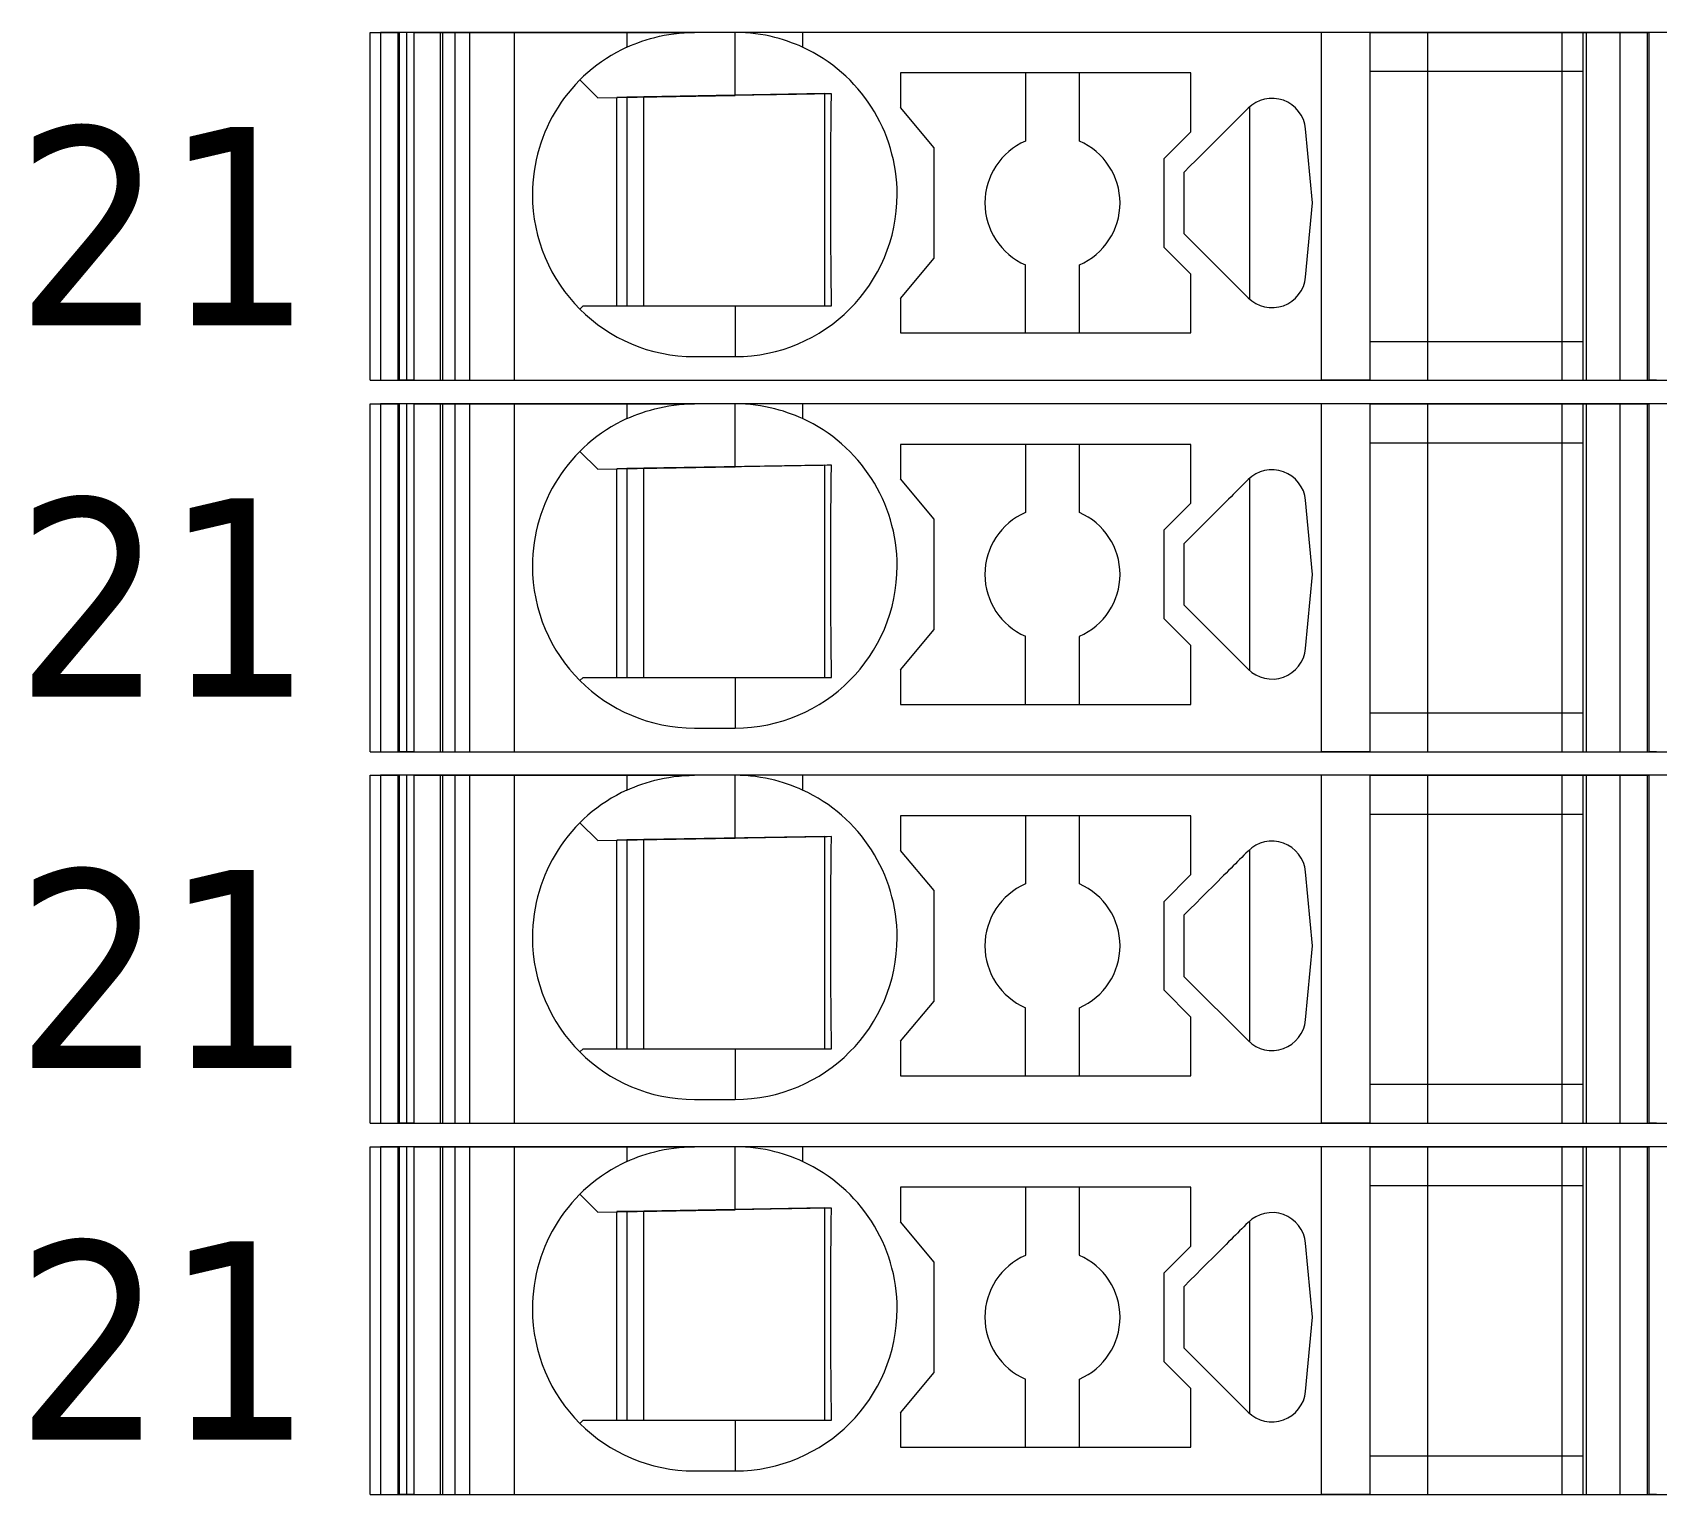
# Model space of a CAD drawing. Header units: millimetres. Extents: x 0 to 2100, y 0 to 1485.
# Drawn here: x 1216.85 to 1240.89, y 425.85 to 447.5 of the extents above; entities that cross this region are included whole.
import ezdxf
from ezdxf.enums import TextEntityAlignment as Align

# ---------------------------------------------------------------- set-up
doc = ezdxf.new("R2010")
doc.units = ezdxf.units.MM
for name, color, linetype, lineweight in [('EPLAN309', 5, 'Continuous', 5), ('EPLAN493', 5, 'Continuous', 5), ('MAIN-1', 7, 'Continuous', 5), ('MAIN-2', 7, 'Continuous', 5)]:
    doc.layers.add(name, color=color, linetype=linetype, lineweight=lineweight)
doc.styles.add('Tahoma', font='')
doc.styles.get('Tahoma').set_extended_font_data('Tahoma')

# ---------------------------------------------------------------- blocks, each defined once
blk = doc.blocks.new('EPLSYM_LibrarySPECIAL_Symbol12_Variant0_Placement8_64')
at = {"layer": 'EPLAN309', "lineweight": 13, "ltscale": 20}
blk.add_lwpolyline([(0, -5.15), (68.15, -5.15), (68.15, 0), (0, 0)], close=True, dxfattribs=at)
at = {"layer": 'EPLAN493', "color": 5, "style": 'Tahoma'}
blk.add_attdef('17_20450', text='', height=2.93475, dxfattribs=at).set_placement((0, -27.293475), align=Align.MIDDLE_RIGHT)
blk = doc.blocks.new('EPLSYM_LibrarySPECIAL_Symbol12_Variant0_Placement8_65')
at = {"layer": 'EPLAN309', "lineweight": 13, "ltscale": 20}
blk.add_lwpolyline([(0, -5.15), (68.15, -5.15), (68.15, 0), (0, 0)], close=True, dxfattribs=at)
at = {"layer": 'EPLAN493', "color": 5, "style": 'Tahoma'}
blk.add_attdef('17_20450', text='', height=2.93475, dxfattribs=at).set_placement((0, -27.293475), align=Align.MIDDLE_RIGHT)
blk = doc.blocks.new('EPLSYM_LibrarySPECIAL_Symbol12_Variant0_Placement8_66')
at = {"layer": 'EPLAN309', "lineweight": 13, "ltscale": 20}
blk.add_lwpolyline([(0, -5.15), (68.15, -5.15), (68.15, 0), (0, 0)], close=True, dxfattribs=at)
at = {"layer": 'EPLAN493', "color": 5, "style": 'Tahoma'}
blk.add_attdef('17_20450', text='', height=2.93475, dxfattribs=at).set_placement((0, -27.293475), align=Align.MIDDLE_RIGHT)
blk = doc.blocks.new('EPLSYM_LibrarySPECIAL_Symbol12_Variant0_Placement8_67')
at = {"layer": 'EPLAN309', "lineweight": 13, "ltscale": 20}
blk.add_lwpolyline([(0, -5.15), (68.15, -5.15), (68.15, 0), (0, 0)], close=True, dxfattribs=at)
at = {"layer": 'EPLAN493', "color": 5, "style": 'Tahoma'}
blk.add_attdef('17_20450', text='', height=2.93475, dxfattribs=at).set_placement((0, -27.293475), align=Align.MIDDLE_RIGHT)

msp = doc.modelspace()

# ---------------------------------------------------------------- linework, layer by layer
at = {"layer": 'MAIN-1'}
for p, q in [((1221.85, 447.5), (1222.284, 447.5)), ((1221.85, 442.35), (1221.85, 447.5)), ((1222.393, 447.5), (1222.284, 447.5)), ((1222.284, 442.35), (1222.284, 447.5)), ((1222.501, 447.5), (1222.393, 447.5)), ((1222.393, 442.35), (1222.393, 447.5)), ((1222.501, 447.5), (1225.65, 447.5)), ((1222.501, 442.35), (1222.501, 447.5)), ((1225.65, 447.5), (1226.65, 447.5)), ((1225.65, 447.5), (1225.65, 447.282)), ((1226.346, 447.481), (1226.421, 447.489)), ((1226.421, 447.489), (1226.497, 447.495)), ((1226.497, 447.495), (1226.573, 447.499)), ((1226.573, 447.499), (1226.65, 447.5)), ((1227.25, 447.5), (1226.65, 447.5)), ((1227.327, 447.499), (1227.25, 447.5)), ((1228.25, 447.5), (1227.25, 447.5)), ((1227.25, 446.568), (1227.25, 447.5)), ((1227.403, 447.495), (1227.327, 447.499)), ((1227.479, 447.489), (1227.403, 447.495)), ((1227.554, 447.481), (1227.479, 447.489)), ((1235.932, 447.5), (1228.25, 447.5)), ((1228.25, 447.5), (1228.25, 447.282)), ((1236.65, 447.5), (1235.932, 447.5)), ((1235.932, 442.35), (1235.932, 447.5)), ((1236.65, 447.5), (1239.8, 447.5)), ((1236.65, 447.5), (1236.65, 442.35)), ((1239.8, 447.5), (1240.35, 447.5)), ((1239.8, 447.5), (1239.8, 442.35)), ((1240.35, 447.5), (1240.784, 447.5)), ((1240.35, 447.5), (1240.35, 442.35)), ((1240.893, 447.5), (1240.784, 447.5)), ((1240.784, 442.35), (1240.784, 447.5)), ((1225.65, 447.282), (1225.702, 447.305)), ((1225.702, 447.305), (1225.756, 447.327)), ((1225.756, 447.327), (1225.813, 447.349)), ((1225.813, 447.349), (1225.872, 447.37)), ((1225.872, 447.37), (1225.933, 447.39)), ((1225.933, 447.39), (1225.997, 447.409)), ((1225.997, 447.409), (1226.063, 447.427)), ((1226.063, 447.427), (1226.131, 447.443)), ((1226.131, 447.443), (1226.201, 447.458)), ((1226.201, 447.458), (1226.272, 447.47)), ((1226.272, 447.47), (1226.346, 447.481)), ((1227.628, 447.47), (1227.554, 447.481)), ((1227.699, 447.458), (1227.628, 447.47)), ((1227.769, 447.443), (1227.699, 447.458)), ((1227.837, 447.427), (1227.769, 447.443)), ((1227.903, 447.409), (1227.837, 447.427)), ((1227.967, 447.39), (1227.903, 447.409)), ((1228.028, 447.37), (1227.967, 447.39)), ((1228.087, 447.349), (1228.028, 447.37)), ((1228.144, 447.327), (1228.087, 447.349)), ((1228.198, 447.305), (1228.144, 447.327)), ((1228.25, 447.282), (1228.198, 447.305)), ((1224.953, 446.797), (1225.217, 446.533)), ((1229.7, 446.9), (1229.7, 446.389)), ((1234, 446.9), (1229.7, 446.9)), ((1231.55, 446.9), (1231.55, 445.892)), ((1232.35, 445.892), (1232.35, 446.9)), ((1234, 446.029), (1234, 446.9)), ((1236.65, 446.925), (1239.8, 446.925)), ((1225.217, 446.533), (1227.25, 446.568)), ((1225.5, 443.45), (1225.5, 446.538)), ((1225.65, 446.54), (1225.65, 443.45)), ((1225.9, 443.45), (1225.9, 446.545)), ((1227.345, 446.57), (1227.25, 446.568)), ((1227.438, 446.571), (1227.345, 446.57)), ((1227.53, 446.573), (1227.438, 446.571)), ((1227.618, 446.575), (1227.53, 446.573)), ((1227.703, 446.576), (1227.618, 446.575)), ((1227.786, 446.577), (1227.703, 446.576)), ((1227.865, 446.579), (1227.786, 446.577)), ((1227.943, 446.58), (1227.865, 446.579)), ((1228.017, 446.581), (1227.943, 446.58)), ((1228.09, 446.582), (1228.017, 446.581)), ((1228.16, 446.584), (1228.09, 446.582)), ((1228.229, 446.585), (1228.16, 446.584)), ((1228.297, 446.586), (1228.229, 446.585)), ((1228.363, 446.587), (1228.297, 446.586)), ((1228.428, 446.588), (1228.363, 446.587)), ((1228.491, 446.589), (1228.428, 446.588)), ((1228.554, 446.59), (1228.491, 446.589)), ((1228.615, 446.591), (1228.554, 446.59)), ((1228.579, 443.45), (1228.579, 446.591)), ((1228.676, 446.592), (1228.615, 446.591)), ((1228.675, 446.45), (1228.676, 446.522)), ((1228.676, 446.522), (1228.676, 446.592)), ((1228.673, 446.303), (1228.674, 446.377)), ((1228.673, 446.227), (1228.673, 446.303)), ((1228.674, 446.377), (1228.675, 446.45)), ((1230.2, 445.793), (1229.7, 446.389)), ((1234.752, 446.285), (1234.721, 446.253)), ((1234.784, 446.316), (1234.752, 446.285)), ((1234.815, 446.347), (1234.784, 446.316)), ((1234.846, 446.379), (1234.815, 446.347)), ((1234.867, 446.398), (1234.867, 443.552)), ((1228.67, 445.988), (1228.671, 446.07)), ((1228.671, 446.07), (1228.672, 446.149)), ((1228.672, 446.149), (1228.673, 446.227)), ((1234.521, 446.053), (1234.483, 446.015)), ((1234.558, 446.09), (1234.521, 446.053)), ((1234.594, 446.126), (1234.558, 446.09)), ((1234.627, 446.159), (1234.594, 446.126)), ((1234.658, 446.191), (1234.627, 446.159)), ((1234.69, 446.222), (1234.658, 446.191)), ((1234.721, 446.253), (1234.69, 446.222)), ((1235.802, 444.975), (1235.698, 446.072)), ((1228.669, 445.817), (1228.67, 445.904)), ((1228.669, 445.726), (1228.669, 445.817)), ((1228.67, 445.904), (1228.67, 445.988)), ((1233.6, 445.629), (1234, 446.029)), ((1234.323, 445.856), (1234.242, 445.774)), ((1234.402, 445.934), (1234.323, 445.856)), ((1234.443, 445.975), (1234.402, 445.934)), ((1234.483, 446.015), (1234.443, 445.975)), ((1228.668, 445.632), (1228.669, 445.726)), ((1228.668, 445.534), (1228.668, 445.632)), ((1230.2, 444.157), (1230.2, 445.793)), ((1233.6, 445.629), (1233.6, 444.321)), ((1234.072, 445.604), (1233.986, 445.518)), ((1234.158, 445.69), (1234.072, 445.604)), ((1234.242, 445.774), (1234.158, 445.69)), ((1228.667, 445.431), (1228.668, 445.534)), ((1228.667, 445.324), (1228.667, 445.431)), ((1228.667, 445.213), (1228.667, 445.324)), ((1233.986, 445.518), (1233.9, 445.432)), ((1233.9, 445.302), (1233.9, 445.432)), ((1228.667, 445.1), (1228.667, 445.213)), ((1228.667, 444.979), (1228.667, 445.1)), ((1233.9, 445.171), (1233.9, 445.302)), ((1233.9, 445.04), (1233.9, 445.171)), ((1228.667, 444.861), (1228.667, 444.979)), ((1228.667, 444.747), (1228.667, 444.861)), ((1233.9, 444.91), (1233.9, 445.04)), ((1233.9, 444.779), (1233.9, 444.91)), ((1235.698, 443.878), (1235.802, 444.975)), ((1228.668, 444.638), (1228.667, 444.747)), ((1228.668, 444.534), (1228.668, 444.638)), ((1233.9, 444.648), (1233.9, 444.779)), ((1233.9, 444.518), (1233.9, 444.648)), ((1228.669, 444.434), (1228.668, 444.534)), ((1228.669, 444.339), (1228.669, 444.434)), ((1233.9, 444.518), (1234.846, 443.571)), ((1228.67, 444.248), (1228.669, 444.339)), ((1228.671, 444.159), (1228.67, 444.248)), ((1228.672, 444.073), (1228.671, 444.159)), ((1229.7, 443.561), (1230.2, 444.157)), ((1234, 443.921), (1233.6, 444.321)), ((1228.672, 443.99), (1228.672, 444.073)), ((1228.673, 443.908), (1228.672, 443.99)), ((1228.674, 443.829), (1228.673, 443.908)), ((1231.55, 443.05), (1231.55, 444.058)), ((1232.35, 443.05), (1232.35, 444.058)), ((1234, 443.05), (1234, 443.921)), ((1228.675, 443.75), (1228.674, 443.829)), ((1228.676, 443.674), (1228.675, 443.75)), ((1228.676, 443.598), (1228.676, 443.674)), ((1225, 443.45), (1224.953, 443.403)), ((1225, 443.45), (1227.25, 443.45)), ((1227.25, 443.45), (1227.342, 443.45)), ((1227.25, 443.45), (1227.25, 442.7)), ((1227.342, 443.45), (1227.433, 443.45)), ((1227.433, 443.45), (1227.523, 443.45)), ((1227.523, 443.45), (1227.61, 443.45)), ((1227.61, 443.45), (1227.695, 443.45)), ((1227.695, 443.45), (1227.778, 443.45)), ((1227.778, 443.45), (1227.858, 443.45)), ((1227.858, 443.45), (1227.936, 443.45)), ((1227.936, 443.45), (1228.011, 443.45)), ((1228.011, 443.45), (1228.085, 443.45)), ((1228.085, 443.45), (1228.157, 443.45)), ((1228.157, 443.45), (1228.226, 443.45)), ((1228.226, 443.45), (1228.295, 443.45)), ((1228.295, 443.45), (1228.361, 443.45)), ((1228.361, 443.45), (1228.427, 443.45)), ((1228.427, 443.45), (1228.491, 443.45)), ((1228.491, 443.45), (1228.555, 443.45)), ((1228.555, 443.45), (1228.617, 443.45)), ((1228.617, 443.45), (1228.678, 443.45)), ((1228.677, 443.524), (1228.676, 443.598)), ((1228.678, 443.45), (1228.677, 443.524)), ((1229.7, 443.561), (1229.7, 443.05)), ((1229.7, 443.05), (1234, 443.05)), ((1236.65, 442.925), (1239.8, 442.925)), ((1226.65, 442.7), (1227.25, 442.7)), ((1221.85, 442.35), (1222.284, 442.35)), ((1222.393, 442.35), (1222.284, 442.35)), ((1222.501, 442.35), (1222.393, 442.35)), ((1222.501, 442.35), (1235.932, 442.35)), ((1236.65, 442.35), (1235.932, 442.35)), ((1236.65, 442.35), (1239.8, 442.35)), ((1239.8, 442.35), (1240.35, 442.35)), ((1240.35, 442.35), (1240.784, 442.35)), ((1240.893, 442.35), (1240.784, 442.35)), ((1221.85, 442), (1222.284, 442)), ((1221.85, 436.85), (1221.85, 442)), ((1222.393, 442), (1222.284, 442)), ((1222.284, 436.85), (1222.284, 442)), ((1222.501, 442), (1222.393, 442)), ((1222.393, 436.85), (1222.393, 442)), ((1222.501, 442), (1225.65, 442)), ((1222.501, 436.85), (1222.501, 442)), ((1225.65, 442), (1226.65, 442)), ((1225.65, 442), (1225.65, 441.782)), ((1226.131, 441.943), (1226.201, 441.958)), ((1226.201, 441.958), (1226.272, 441.97)), ((1226.272, 441.97), (1226.346, 441.981)), ((1226.346, 441.981), (1226.421, 441.989)), ((1226.421, 441.989), (1226.497, 441.995)), ((1226.497, 441.995), (1226.573, 441.999)), ((1226.573, 441.999), (1226.65, 442)), ((1227.25, 442), (1226.65, 442)), ((1227.327, 441.999), (1227.25, 442)), ((1228.25, 442), (1227.25, 442)), ((1227.25, 441.068), (1227.25, 442)), ((1227.403, 441.995), (1227.327, 441.999)), ((1227.479, 441.989), (1227.403, 441.995)), ((1227.554, 441.981), (1227.479, 441.989)), ((1227.628, 441.97), (1227.554, 441.981)), ((1227.699, 441.958), (1227.628, 441.97)), ((1227.769, 441.943), (1227.699, 441.958)), ((1235.932, 442), (1228.25, 442)), ((1228.25, 442), (1228.25, 441.782)), ((1236.65, 442), (1235.932, 442)), ((1235.932, 436.85), (1235.932, 442)), ((1236.65, 442), (1239.8, 442)), ((1236.65, 442), (1236.65, 436.85)), ((1239.8, 442), (1240.35, 442)), ((1239.8, 442), (1239.8, 436.85)), ((1240.35, 442), (1240.784, 442)), ((1240.35, 442), (1240.35, 436.85)), ((1240.893, 442), (1240.784, 442)), ((1240.784, 436.85), (1240.784, 442)), ((1225.65, 441.782), (1225.702, 441.805)), ((1225.702, 441.805), (1225.756, 441.827)), ((1225.756, 441.827), (1225.813, 441.849)), ((1225.813, 441.849), (1225.872, 441.87)), ((1225.872, 441.87), (1225.933, 441.89)), ((1225.933, 441.89), (1225.997, 441.909)), ((1225.997, 441.909), (1226.063, 441.927)), ((1226.063, 441.927), (1226.131, 441.943)), ((1227.837, 441.927), (1227.769, 441.943)), ((1227.903, 441.909), (1227.837, 441.927)), ((1227.967, 441.89), (1227.903, 441.909)), ((1228.028, 441.87), (1227.967, 441.89)), ((1228.087, 441.849), (1228.028, 441.87)), ((1228.144, 441.827), (1228.087, 441.849)), ((1228.198, 441.805), (1228.144, 441.827)), ((1228.25, 441.782), (1228.198, 441.805)), ((1224.953, 441.297), (1225.217, 441.033)), ((1229.7, 441.4), (1229.7, 440.889)), ((1234, 441.4), (1229.7, 441.4)), ((1231.55, 441.4), (1231.55, 440.392)), ((1232.35, 440.392), (1232.35, 441.4)), ((1234, 440.529), (1234, 441.4)), ((1236.65, 441.425), (1239.8, 441.425)), ((1225.217, 441.033), (1227.25, 441.068)), ((1225.5, 437.95), (1225.5, 441.038)), ((1225.65, 441.04), (1225.65, 437.95)), ((1225.9, 437.95), (1225.9, 441.045)), ((1227.345, 441.07), (1227.25, 441.068)), ((1227.438, 441.071), (1227.345, 441.07)), ((1227.53, 441.073), (1227.438, 441.071)), ((1227.618, 441.075), (1227.53, 441.073)), ((1227.703, 441.076), (1227.618, 441.075)), ((1227.786, 441.077), (1227.703, 441.076)), ((1227.865, 441.079), (1227.786, 441.077)), ((1227.943, 441.08), (1227.865, 441.079)), ((1228.017, 441.081), (1227.943, 441.08)), ((1228.09, 441.082), (1228.017, 441.081)), ((1228.16, 441.084), (1228.09, 441.082)), ((1228.229, 441.085), (1228.16, 441.084)), ((1228.297, 441.086), (1228.229, 441.085)), ((1228.363, 441.087), (1228.297, 441.086)), ((1228.428, 441.088), (1228.363, 441.087)), ((1228.491, 441.089), (1228.428, 441.088)), ((1228.554, 441.09), (1228.491, 441.089)), ((1228.615, 441.091), (1228.554, 441.09)), ((1228.579, 437.95), (1228.579, 441.091)), ((1228.676, 441.092), (1228.615, 441.091)), ((1228.675, 440.95), (1228.676, 441.022)), ((1228.676, 441.022), (1228.676, 441.092)), ((1228.673, 440.803), (1228.674, 440.877)), ((1228.673, 440.727), (1228.673, 440.803)), ((1228.674, 440.877), (1228.675, 440.95)), ((1230.2, 440.293), (1229.7, 440.889)), ((1234.721, 440.753), (1234.69, 440.722)), ((1234.752, 440.785), (1234.721, 440.753)), ((1234.784, 440.816), (1234.752, 440.785)), ((1234.815, 440.847), (1234.784, 440.816)), ((1234.846, 440.879), (1234.815, 440.847)), ((1234.867, 440.898), (1234.867, 438.052)), ((1228.67, 440.488), (1228.671, 440.57)), ((1228.671, 440.57), (1228.672, 440.649)), ((1228.672, 440.649), (1228.673, 440.727)), ((1233.6, 440.129), (1234, 440.529)), ((1234.483, 440.515), (1234.443, 440.475)), ((1234.521, 440.553), (1234.483, 440.515)), ((1234.558, 440.59), (1234.521, 440.553)), ((1234.594, 440.626), (1234.558, 440.59)), ((1234.627, 440.659), (1234.594, 440.626)), ((1234.658, 440.691), (1234.627, 440.659)), ((1234.69, 440.722), (1234.658, 440.691)), ((1235.802, 439.475), (1235.698, 440.572)), ((1228.669, 440.317), (1228.67, 440.404)), ((1228.669, 440.226), (1228.669, 440.317)), ((1228.67, 440.404), (1228.67, 440.488)), ((1230.2, 438.657), (1230.2, 440.293)), ((1234.242, 440.274), (1234.158, 440.19)), ((1234.323, 440.356), (1234.242, 440.274)), ((1234.402, 440.434), (1234.323, 440.356)), ((1234.443, 440.475), (1234.402, 440.434)), ((1228.667, 439.931), (1228.668, 440.034)), ((1228.668, 440.132), (1228.669, 440.226)), ((1228.668, 440.034), (1228.668, 440.132)), ((1233.6, 440.129), (1233.6, 438.821)), ((1234.072, 440.104), (1233.986, 440.018)), ((1234.158, 440.19), (1234.072, 440.104)), ((1228.667, 439.824), (1228.667, 439.931)), ((1228.667, 439.713), (1228.667, 439.824)), ((1233.986, 440.018), (1233.9, 439.932)), ((1233.9, 439.802), (1233.9, 439.932)), ((1233.9, 439.671), (1233.9, 439.802)), ((1228.667, 439.6), (1228.667, 439.713)), ((1228.667, 439.479), (1228.667, 439.6)), ((1233.9, 439.54), (1233.9, 439.671)), ((1228.667, 439.361), (1228.667, 439.479)), ((1228.667, 439.247), (1228.667, 439.361)), ((1233.9, 439.41), (1233.9, 439.54)), ((1233.9, 439.279), (1233.9, 439.41)), ((1235.698, 438.378), (1235.802, 439.475)), ((1228.668, 439.138), (1228.667, 439.247)), ((1228.668, 439.034), (1228.668, 439.138)), ((1233.9, 439.148), (1233.9, 439.279)), ((1233.9, 439.018), (1233.9, 439.148)), ((1228.669, 438.934), (1228.668, 439.034)), ((1228.669, 438.839), (1228.669, 438.934)), ((1228.67, 438.748), (1228.669, 438.839)), ((1233.9, 439.018), (1234.846, 438.071)), ((1228.671, 438.659), (1228.67, 438.748)), ((1228.672, 438.573), (1228.671, 438.659)), ((1229.7, 438.061), (1230.2, 438.657)), ((1234, 438.421), (1233.6, 438.821)), ((1228.672, 438.49), (1228.672, 438.573)), ((1228.673, 438.408), (1228.672, 438.49)), ((1228.674, 438.329), (1228.673, 438.408)), ((1231.55, 437.55), (1231.55, 438.558)), ((1232.35, 437.55), (1232.35, 438.558)), ((1234, 437.55), (1234, 438.421)), ((1228.675, 438.25), (1228.674, 438.329)), ((1228.676, 438.174), (1228.675, 438.25)), ((1228.676, 438.098), (1228.676, 438.174)), ((1225, 437.95), (1224.953, 437.903)), ((1225, 437.95), (1227.25, 437.95)), ((1227.25, 437.95), (1227.342, 437.95)), ((1227.25, 437.95), (1227.25, 437.2)), ((1227.342, 437.95), (1227.433, 437.95)), ((1227.433, 437.95), (1227.523, 437.95)), ((1227.523, 437.95), (1227.61, 437.95)), ((1227.61, 437.95), (1227.695, 437.95)), ((1227.695, 437.95), (1227.778, 437.95)), ((1227.778, 437.95), (1227.858, 437.95)), ((1227.858, 437.95), (1227.936, 437.95)), ((1227.936, 437.95), (1228.011, 437.95)), ((1228.011, 437.95), (1228.085, 437.95)), ((1228.085, 437.95), (1228.157, 437.95)), ((1228.157, 437.95), (1228.226, 437.95)), ((1228.226, 437.95), (1228.295, 437.95)), ((1228.295, 437.95), (1228.361, 437.95)), ((1228.361, 437.95), (1228.427, 437.95)), ((1228.427, 437.95), (1228.491, 437.95)), ((1228.491, 437.95), (1228.555, 437.95)), ((1228.555, 437.95), (1228.617, 437.95)), ((1228.617, 437.95), (1228.678, 437.95)), ((1228.677, 438.024), (1228.676, 438.098)), ((1228.678, 437.95), (1228.677, 438.024)), ((1229.7, 438.061), (1229.7, 437.55)), ((1229.7, 437.55), (1234, 437.55)), ((1236.65, 437.425), (1239.8, 437.425)), ((1226.65, 437.2), (1227.25, 437.2)), ((1221.85, 436.85), (1222.284, 436.85)), ((1222.393, 436.85), (1222.284, 436.85)), ((1222.501, 436.85), (1222.393, 436.85)), ((1222.501, 436.85), (1235.932, 436.85)), ((1236.65, 436.85), (1235.932, 436.85)), ((1236.65, 436.85), (1239.8, 436.85)), ((1239.8, 436.85), (1240.35, 436.85)), ((1240.35, 436.85), (1240.784, 436.85)), ((1240.893, 436.85), (1240.784, 436.85)), ((1221.85, 436.5), (1222.284, 436.5)), ((1221.85, 431.35), (1221.85, 436.5)), ((1222.393, 436.5), (1222.284, 436.5)), ((1222.284, 431.35), (1222.284, 436.5)), ((1222.501, 436.5), (1222.393, 436.5)), ((1222.393, 431.35), (1222.393, 436.5)), ((1222.501, 436.5), (1225.65, 436.5)), ((1222.501, 431.35), (1222.501, 436.5)), ((1225.65, 436.5), (1226.65, 436.5)), ((1225.65, 436.5), (1225.65, 436.282)), ((1225.997, 436.409), (1226.063, 436.427)), ((1226.063, 436.427), (1226.131, 436.443)), ((1226.131, 436.443), (1226.201, 436.458)), ((1226.201, 436.458), (1226.272, 436.47)), ((1226.272, 436.47), (1226.346, 436.481)), ((1226.346, 436.481), (1226.421, 436.489)), ((1226.421, 436.489), (1226.497, 436.495)), ((1226.497, 436.495), (1226.573, 436.499)), ((1226.573, 436.499), (1226.65, 436.5)), ((1227.25, 436.5), (1226.65, 436.5)), ((1227.327, 436.499), (1227.25, 436.5)), ((1228.25, 436.5), (1227.25, 436.5)), ((1227.25, 435.568), (1227.25, 436.5)), ((1227.403, 436.495), (1227.327, 436.499)), ((1227.479, 436.489), (1227.403, 436.495)), ((1227.554, 436.481), (1227.479, 436.489)), ((1227.628, 436.47), (1227.554, 436.481)), ((1227.699, 436.458), (1227.628, 436.47)), ((1227.769, 436.443), (1227.699, 436.458)), ((1227.837, 436.427), (1227.769, 436.443)), ((1227.903, 436.409), (1227.837, 436.427)), ((1235.932, 436.5), (1228.25, 436.5)), ((1228.25, 436.5), (1228.25, 436.282)), ((1236.65, 436.5), (1235.932, 436.5)), ((1235.932, 431.35), (1235.932, 436.5)), ((1236.65, 436.5), (1239.8, 436.5)), ((1236.65, 436.5), (1236.65, 431.35)), ((1239.8, 436.5), (1240.35, 436.5)), ((1239.8, 436.5), (1239.8, 431.35)), ((1240.35, 436.5), (1240.784, 436.5)), ((1240.35, 436.5), (1240.35, 431.35)), ((1240.893, 436.5), (1240.784, 436.5)), ((1240.784, 431.35), (1240.784, 436.5)), ((1225.65, 436.282), (1225.702, 436.305)), ((1225.702, 436.305), (1225.756, 436.327)), ((1225.756, 436.327), (1225.813, 436.349)), ((1225.813, 436.349), (1225.872, 436.37)), ((1225.872, 436.37), (1225.933, 436.39)), ((1225.933, 436.39), (1225.997, 436.409)), ((1227.967, 436.39), (1227.903, 436.409)), ((1228.028, 436.37), (1227.967, 436.39)), ((1228.087, 436.349), (1228.028, 436.37)), ((1228.144, 436.327), (1228.087, 436.349)), ((1228.198, 436.305), (1228.144, 436.327)), ((1228.25, 436.282), (1228.198, 436.305)), ((1224.953, 435.797), (1225.217, 435.533)), ((1229.7, 435.9), (1229.7, 435.389)), ((1234, 435.9), (1229.7, 435.9)), ((1231.55, 435.9), (1231.55, 434.892)), ((1232.35, 434.892), (1232.35, 435.9)), ((1234, 435.029), (1234, 435.9)), ((1236.65, 435.925), (1239.8, 435.925)), ((1225.217, 435.533), (1227.25, 435.568)), ((1225.5, 432.45), (1225.5, 435.538)), ((1225.65, 435.54), (1225.65, 432.45)), ((1225.9, 432.45), (1225.9, 435.545)), ((1227.345, 435.57), (1227.25, 435.568)), ((1227.438, 435.571), (1227.345, 435.57)), ((1227.53, 435.573), (1227.438, 435.571)), ((1227.618, 435.575), (1227.53, 435.573)), ((1227.703, 435.576), (1227.618, 435.575)), ((1227.786, 435.577), (1227.703, 435.576)), ((1227.865, 435.579), (1227.786, 435.577)), ((1227.943, 435.58), (1227.865, 435.579)), ((1228.017, 435.581), (1227.943, 435.58)), ((1228.09, 435.582), (1228.017, 435.581)), ((1228.16, 435.584), (1228.09, 435.582)), ((1228.229, 435.585), (1228.16, 435.584)), ((1228.297, 435.586), (1228.229, 435.585)), ((1228.363, 435.587), (1228.297, 435.586)), ((1228.428, 435.588), (1228.363, 435.587)), ((1228.491, 435.589), (1228.428, 435.588)), ((1228.554, 435.59), (1228.491, 435.589)), ((1228.615, 435.591), (1228.554, 435.59)), ((1228.579, 432.45), (1228.579, 435.591)), ((1228.676, 435.592), (1228.615, 435.591)), ((1228.675, 435.45), (1228.676, 435.522)), ((1228.676, 435.522), (1228.676, 435.592)), ((1228.672, 435.149), (1228.673, 435.227)), ((1228.673, 435.303), (1228.674, 435.377)), ((1228.673, 435.227), (1228.673, 435.303)), ((1228.674, 435.377), (1228.675, 435.45)), ((1230.2, 434.793), (1229.7, 435.389)), ((1234.69, 435.222), (1234.658, 435.191)), ((1234.721, 435.253), (1234.69, 435.222)), ((1234.752, 435.285), (1234.721, 435.253)), ((1234.784, 435.316), (1234.752, 435.285)), ((1234.815, 435.347), (1234.784, 435.316)), ((1234.846, 435.379), (1234.815, 435.347)), ((1234.867, 435.398), (1234.867, 432.552)), ((1228.67, 434.988), (1228.671, 435.07)), ((1228.67, 434.904), (1228.67, 434.988)), ((1228.671, 435.07), (1228.672, 435.149)), ((1233.6, 434.629), (1234, 435.029)), ((1234.483, 435.015), (1234.443, 434.975)), ((1234.521, 435.053), (1234.483, 435.015)), ((1234.558, 435.09), (1234.521, 435.053)), ((1234.594, 435.126), (1234.558, 435.09)), ((1234.627, 435.159), (1234.594, 435.126)), ((1234.658, 435.191), (1234.627, 435.159)), ((1235.802, 433.975), (1235.698, 435.072)), ((1228.669, 434.817), (1228.67, 434.904)), ((1228.669, 434.726), (1228.669, 434.817)), ((1230.2, 433.157), (1230.2, 434.793)), ((1234.242, 434.774), (1234.158, 434.69)), ((1234.323, 434.856), (1234.242, 434.774)), ((1234.402, 434.934), (1234.323, 434.856)), ((1234.443, 434.975), (1234.402, 434.934)), ((1228.667, 434.431), (1228.668, 434.534)), ((1228.668, 434.632), (1228.669, 434.726)), ((1228.668, 434.534), (1228.668, 434.632)), ((1233.6, 434.629), (1233.6, 433.321)), ((1233.986, 434.518), (1233.9, 434.432)), ((1234.072, 434.604), (1233.986, 434.518)), ((1234.158, 434.69), (1234.072, 434.604)), ((1228.667, 434.324), (1228.667, 434.431)), ((1228.667, 434.213), (1228.667, 434.324)), ((1233.9, 434.302), (1233.9, 434.432)), ((1233.9, 434.171), (1233.9, 434.302)), ((1228.667, 434.1), (1228.667, 434.213)), ((1228.667, 433.979), (1228.667, 434.1)), ((1233.9, 434.04), (1233.9, 434.171)), ((1233.9, 433.91), (1233.9, 434.04)), ((1228.667, 433.861), (1228.667, 433.979)), ((1228.667, 433.747), (1228.667, 433.861)), ((1233.9, 433.779), (1233.9, 433.91)), ((1233.9, 433.648), (1233.9, 433.779)), ((1235.698, 432.878), (1235.802, 433.975)), ((1228.668, 433.638), (1228.667, 433.747)), ((1228.668, 433.534), (1228.668, 433.638)), ((1233.9, 433.518), (1233.9, 433.648)), ((1228.669, 433.434), (1228.668, 433.534)), ((1228.669, 433.339), (1228.669, 433.434)), ((1228.67, 433.248), (1228.669, 433.339)), ((1234, 432.921), (1233.6, 433.321)), ((1233.9, 433.518), (1234.846, 432.571)), ((1228.671, 433.159), (1228.67, 433.248)), ((1228.672, 433.073), (1228.671, 433.159)), ((1228.672, 432.99), (1228.672, 433.073)), ((1229.7, 432.561), (1230.2, 433.157)), ((1231.55, 432.05), (1231.55, 433.058)), ((1232.35, 432.05), (1232.35, 433.058)), ((1228.673, 432.908), (1228.672, 432.99)), ((1228.674, 432.829), (1228.673, 432.908)), ((1228.675, 432.75), (1228.674, 432.829)), ((1234, 432.05), (1234, 432.921)), ((1228.676, 432.674), (1228.675, 432.75)), ((1228.676, 432.598), (1228.676, 432.674)), ((1228.677, 432.524), (1228.676, 432.598)), ((1225, 432.45), (1224.953, 432.403)), ((1225, 432.45), (1227.25, 432.45)), ((1227.25, 432.45), (1227.342, 432.45)), ((1227.25, 432.45), (1227.25, 431.7)), ((1227.342, 432.45), (1227.433, 432.45)), ((1227.433, 432.45), (1227.523, 432.45)), ((1227.523, 432.45), (1227.61, 432.45)), ((1227.61, 432.45), (1227.695, 432.45)), ((1227.695, 432.45), (1227.778, 432.45)), ((1227.778, 432.45), (1227.858, 432.45)), ((1227.858, 432.45), (1227.936, 432.45)), ((1227.936, 432.45), (1228.011, 432.45)), ((1228.011, 432.45), (1228.085, 432.45)), ((1228.085, 432.45), (1228.157, 432.45)), ((1228.157, 432.45), (1228.226, 432.45)), ((1228.226, 432.45), (1228.295, 432.45)), ((1228.295, 432.45), (1228.361, 432.45)), ((1228.361, 432.45), (1228.427, 432.45)), ((1228.427, 432.45), (1228.491, 432.45)), ((1228.491, 432.45), (1228.555, 432.45)), ((1228.555, 432.45), (1228.617, 432.45)), ((1228.617, 432.45), (1228.678, 432.45)), ((1228.678, 432.45), (1228.677, 432.524)), ((1229.7, 432.561), (1229.7, 432.05)), ((1229.7, 432.05), (1234, 432.05)), ((1236.65, 431.925), (1239.8, 431.925)), ((1226.65, 431.7), (1227.25, 431.7)), ((1221.85, 431.35), (1222.284, 431.35)), ((1222.393, 431.35), (1222.284, 431.35)), ((1222.501, 431.35), (1222.393, 431.35)), ((1222.501, 431.35), (1235.932, 431.35)), ((1236.65, 431.35), (1235.932, 431.35)), ((1236.65, 431.35), (1239.8, 431.35)), ((1239.8, 431.35), (1240.35, 431.35)), ((1240.35, 431.35), (1240.784, 431.35)), ((1240.893, 431.35), (1240.784, 431.35)), ((1221.85, 431), (1222.284, 431)), ((1221.85, 425.85), (1221.85, 431)), ((1222.393, 431), (1222.284, 431)), ((1222.284, 425.85), (1222.284, 431)), ((1222.501, 431), (1222.393, 431)), ((1222.393, 425.85), (1222.393, 431)), ((1222.501, 431), (1225.65, 431)), ((1222.501, 425.85), (1222.501, 431)), ((1225.65, 431), (1226.65, 431)), ((1225.65, 431), (1225.65, 430.782)), ((1225.933, 430.89), (1225.997, 430.909)), ((1225.997, 430.909), (1226.063, 430.927)), ((1226.063, 430.927), (1226.131, 430.943)), ((1226.131, 430.943), (1226.201, 430.958)), ((1226.201, 430.958), (1226.272, 430.97)), ((1226.272, 430.97), (1226.346, 430.981)), ((1226.346, 430.981), (1226.421, 430.989)), ((1226.421, 430.989), (1226.497, 430.995)), ((1226.497, 430.995), (1226.573, 430.999)), ((1226.573, 430.999), (1226.65, 431)), ((1227.25, 431), (1226.65, 431)), ((1227.327, 430.999), (1227.25, 431)), ((1228.25, 431), (1227.25, 431)), ((1227.25, 430.068), (1227.25, 431)), ((1227.403, 430.995), (1227.327, 430.999)), ((1227.479, 430.989), (1227.403, 430.995)), ((1227.554, 430.981), (1227.479, 430.989)), ((1227.628, 430.97), (1227.554, 430.981)), ((1227.699, 430.958), (1227.628, 430.97)), ((1227.769, 430.943), (1227.699, 430.958)), ((1227.837, 430.927), (1227.769, 430.943)), ((1227.903, 430.909), (1227.837, 430.927)), ((1227.967, 430.89), (1227.903, 430.909)), ((1235.932, 431), (1228.25, 431)), ((1228.25, 431), (1228.25, 430.782)), ((1236.65, 431), (1235.932, 431)), ((1235.932, 425.85), (1235.932, 431)), ((1236.65, 431), (1239.8, 431)), ((1236.65, 431), (1236.65, 425.85)), ((1239.8, 431), (1240.35, 431)), ((1239.8, 431), (1239.8, 425.85)), ((1240.35, 431), (1240.784, 431)), ((1240.35, 431), (1240.35, 425.85)), ((1240.893, 431), (1240.784, 431)), ((1240.784, 425.85), (1240.784, 431)), ((1225.65, 430.782), (1225.702, 430.805)), ((1225.702, 430.805), (1225.756, 430.827)), ((1225.756, 430.827), (1225.813, 430.849)), ((1225.813, 430.849), (1225.872, 430.87)), ((1225.872, 430.87), (1225.933, 430.89)), ((1228.028, 430.87), (1227.967, 430.89)), ((1228.087, 430.849), (1228.028, 430.87)), ((1228.144, 430.827), (1228.087, 430.849)), ((1228.198, 430.805), (1228.144, 430.827)), ((1228.25, 430.782), (1228.198, 430.805)), ((1236.65, 430.425), (1239.8, 430.425)), ((1224.953, 430.297), (1225.217, 430.033)), ((1229.7, 430.4), (1229.7, 429.889)), ((1234, 430.4), (1229.7, 430.4)), ((1231.55, 430.4), (1231.55, 429.392)), ((1232.35, 429.392), (1232.35, 430.4)), ((1234, 429.529), (1234, 430.4)), ((1225.217, 430.033), (1227.25, 430.068)), ((1225.5, 426.95), (1225.5, 430.038)), ((1225.65, 430.04), (1225.65, 426.95)), ((1225.9, 426.95), (1225.9, 430.045)), ((1227.345, 430.07), (1227.25, 430.068)), ((1227.438, 430.071), (1227.345, 430.07)), ((1227.53, 430.073), (1227.438, 430.071)), ((1227.618, 430.075), (1227.53, 430.073)), ((1227.703, 430.076), (1227.618, 430.075)), ((1227.786, 430.077), (1227.703, 430.076)), ((1227.865, 430.079), (1227.786, 430.077)), ((1227.943, 430.08), (1227.865, 430.079)), ((1228.017, 430.081), (1227.943, 430.08)), ((1228.09, 430.082), (1228.017, 430.081)), ((1228.16, 430.084), (1228.09, 430.082)), ((1228.229, 430.085), (1228.16, 430.084)), ((1228.297, 430.086), (1228.229, 430.085)), ((1228.363, 430.087), (1228.297, 430.086)), ((1228.428, 430.088), (1228.363, 430.087)), ((1228.491, 430.089), (1228.428, 430.088)), ((1228.554, 430.09), (1228.491, 430.089)), ((1228.615, 430.091), (1228.554, 430.09)), ((1228.579, 426.95), (1228.579, 430.091)), ((1228.676, 430.092), (1228.615, 430.091)), ((1228.674, 429.877), (1228.675, 429.95)), ((1228.675, 429.95), (1228.676, 430.022)), ((1228.676, 430.022), (1228.676, 430.092)), ((1228.672, 429.649), (1228.673, 429.727)), ((1228.673, 429.803), (1228.674, 429.877)), ((1228.673, 429.727), (1228.673, 429.803)), ((1230.2, 429.293), (1229.7, 429.889)), ((1234.658, 429.691), (1234.627, 429.659)), ((1234.69, 429.722), (1234.658, 429.691)), ((1234.721, 429.753), (1234.69, 429.722)), ((1234.752, 429.785), (1234.721, 429.753)), ((1234.784, 429.816), (1234.752, 429.785)), ((1234.815, 429.847), (1234.784, 429.816)), ((1234.846, 429.879), (1234.815, 429.847)), ((1234.867, 429.898), (1234.867, 427.052)), ((1228.67, 429.488), (1228.671, 429.57)), ((1228.67, 429.404), (1228.67, 429.488)), ((1228.671, 429.57), (1228.672, 429.649)), ((1233.6, 429.129), (1234, 429.529)), ((1234.443, 429.475), (1234.402, 429.434)), ((1234.483, 429.515), (1234.443, 429.475)), ((1234.521, 429.553), (1234.483, 429.515)), ((1234.558, 429.59), (1234.521, 429.553)), ((1234.594, 429.626), (1234.558, 429.59)), ((1234.627, 429.659), (1234.594, 429.626)), ((1235.802, 428.475), (1235.698, 429.572)), ((1228.668, 429.132), (1228.669, 429.226)), ((1228.669, 429.317), (1228.67, 429.404)), ((1228.669, 429.226), (1228.669, 429.317)), ((1230.2, 427.657), (1230.2, 429.293)), ((1234.242, 429.274), (1234.158, 429.19)), ((1234.323, 429.356), (1234.242, 429.274)), ((1234.402, 429.434), (1234.323, 429.356)), ((1228.667, 428.931), (1228.668, 429.034)), ((1228.668, 429.034), (1228.668, 429.132)), ((1233.6, 429.129), (1233.6, 427.821)), ((1233.986, 429.018), (1233.9, 428.932)), ((1234.072, 429.104), (1233.986, 429.018)), ((1234.158, 429.19), (1234.072, 429.104)), ((1228.667, 428.824), (1228.667, 428.931)), ((1228.667, 428.713), (1228.667, 428.824)), ((1233.9, 428.802), (1233.9, 428.932)), ((1233.9, 428.671), (1233.9, 428.802)), ((1228.667, 428.6), (1228.667, 428.713)), ((1228.667, 428.479), (1228.667, 428.6)), ((1233.9, 428.54), (1233.9, 428.671)), ((1233.9, 428.41), (1233.9, 428.54)), ((1228.667, 428.361), (1228.667, 428.479)), ((1228.667, 428.247), (1228.667, 428.361)), ((1228.668, 428.138), (1228.667, 428.247)), ((1233.9, 428.279), (1233.9, 428.41)), ((1233.9, 428.148), (1233.9, 428.279)), ((1235.698, 427.378), (1235.802, 428.475)), ((1228.668, 428.034), (1228.668, 428.138)), ((1228.669, 427.934), (1228.668, 428.034)), ((1233.9, 428.018), (1233.9, 428.148)), ((1233.9, 428.018), (1234.846, 427.071)), ((1228.669, 427.839), (1228.669, 427.934)), ((1228.67, 427.748), (1228.669, 427.839)), ((1234, 427.421), (1233.6, 427.821)), ((1228.671, 427.659), (1228.67, 427.748)), ((1228.672, 427.573), (1228.671, 427.659)), ((1228.672, 427.49), (1228.672, 427.573)), ((1229.7, 427.061), (1230.2, 427.657)), ((1231.55, 426.55), (1231.55, 427.558)), ((1232.35, 426.55), (1232.35, 427.558)), ((1228.673, 427.408), (1228.672, 427.49)), ((1228.674, 427.329), (1228.673, 427.408)), ((1228.675, 427.25), (1228.674, 427.329)), ((1234, 426.55), (1234, 427.421)), ((1228.676, 427.174), (1228.675, 427.25)), ((1228.676, 427.098), (1228.676, 427.174)), ((1228.677, 427.024), (1228.676, 427.098)), ((1229.7, 427.061), (1229.7, 426.55)), ((1225, 426.95), (1224.953, 426.903)), ((1225, 426.95), (1227.25, 426.95)), ((1227.25, 426.95), (1227.342, 426.95)), ((1227.25, 426.95), (1227.25, 426.2)), ((1227.342, 426.95), (1227.433, 426.95)), ((1227.433, 426.95), (1227.523, 426.95)), ((1227.523, 426.95), (1227.61, 426.95)), ((1227.61, 426.95), (1227.695, 426.95)), ((1227.695, 426.95), (1227.778, 426.95)), ((1227.778, 426.95), (1227.858, 426.95)), ((1227.858, 426.95), (1227.936, 426.95)), ((1227.936, 426.95), (1228.011, 426.95)), ((1228.011, 426.95), (1228.085, 426.95)), ((1228.085, 426.95), (1228.157, 426.95)), ((1228.157, 426.95), (1228.226, 426.95)), ((1228.226, 426.95), (1228.295, 426.95)), ((1228.295, 426.95), (1228.361, 426.95)), ((1228.361, 426.95), (1228.427, 426.95)), ((1228.427, 426.95), (1228.491, 426.95)), ((1228.491, 426.95), (1228.555, 426.95)), ((1228.555, 426.95), (1228.617, 426.95)), ((1228.617, 426.95), (1228.678, 426.95)), ((1228.678, 426.95), (1228.677, 427.024)), ((1229.7, 426.55), (1234, 426.55)), ((1236.65, 426.425), (1239.8, 426.425)), ((1226.65, 426.2), (1227.25, 426.2)), ((1221.85, 425.85), (1222.284, 425.85)), ((1222.393, 425.85), (1222.284, 425.85)), ((1222.501, 425.85), (1222.393, 425.85)), ((1222.501, 425.85), (1235.932, 425.85)), ((1236.65, 425.85), (1235.932, 425.85)), ((1236.65, 425.85), (1239.8, 425.85)), ((1239.8, 425.85), (1240.35, 425.85)), ((1240.35, 425.85), (1240.784, 425.85)), ((1240.893, 425.85), (1240.784, 425.85))]:
    msp.add_line(p, q, dxfattribs=at)
for centre, radius, start, end in [((1226.65, 445.1), 2.4, 114.6244, 180), ((1227.25, 445.1), 2.4, 0, 65.3756), ((1235.2, 446.025), 0.5, 5.4404, 135), ((1231.95, 444.975), 1, 113.5782, 180), ((1231.95, 444.975), 1, 0, 66.4218), ((1226.65, 445.1), 2.4, 180, 270), ((1227.25, 445.1), 2.4, 270, 0), ((1231.95, 444.975), 1, 180, 246.4218), ((1231.95, 444.975), 1, 293.5782, 0), ((1235.2, 443.925), 0.5, 225, 354.5596), ((1226.65, 439.6), 2.4, 114.6244, 180), ((1227.25, 439.6), 2.4, 0, 65.3756), ((1235.2, 440.525), 0.5, 5.4404, 135), ((1231.95, 439.475), 1, 113.5782, 180), ((1231.95, 439.475), 1, 0, 66.4218), ((1226.65, 439.6), 2.4, 180, 270), ((1227.25, 439.6), 2.4, 270, 0), ((1231.95, 439.475), 1, 180, 246.4218), ((1231.95, 439.475), 1, 293.5782, 0), ((1235.2, 438.425), 0.5, 225, 354.5596), ((1226.65, 434.1), 2.4, 114.6244, 180), ((1227.25, 434.1), 2.4, 0, 65.3756), ((1235.2, 435.025), 0.5, 5.4404, 135), ((1231.95, 433.975), 1, 113.5782, 180), ((1231.95, 433.975), 1, 0, 66.4218), ((1226.65, 434.1), 2.4, 180, 270), ((1227.25, 434.1), 2.4, 270, 0), ((1231.95, 433.975), 1, 180, 246.4218), ((1231.95, 433.975), 1, 293.5782, 0), ((1235.2, 432.925), 0.5, 225, 354.5596), ((1226.65, 428.6), 2.4, 114.6244, 180), ((1227.25, 428.6), 2.4, 0, 65.3756), ((1235.2, 429.525), 0.5, 5.4404, 135), ((1231.95, 428.475), 1, 113.5782, 180), ((1231.95, 428.475), 1, 0, 66.4218), ((1226.65, 428.6), 2.4, 180, 270), ((1227.25, 428.6), 2.4, 270, 0), ((1231.95, 428.475), 1, 180, 246.4218), ((1231.95, 428.475), 1, 293.5782, 0), ((1235.2, 427.425), 0.5, 225, 354.5596)]:
    msp.add_arc(centre, radius, start, end, dxfattribs=at)
at = {"layer": 'MAIN-2'}
for p, q in [((1222.256, 447.5), (1222.256, 442.35)), ((1222.889, 442.35), (1222.889, 447.5)), ((1222.917, 447.5), (1222.917, 442.35)), ((1223.102, 447.5), (1223.102, 442.35)), ((1223.32, 447.5), (1223.32, 442.35)), ((1223.981, 447.5), (1223.981, 442.35)), ((1237.506, 442.35), (1237.506, 447.5)), ((1239.491, 447.5), (1239.491, 442.35)), ((1239.85, 447.5), (1239.85, 442.35)), ((1240.756, 447.5), (1240.756, 442.35)), ((1225.217, 446.533), (1225.5, 446.538)), ((1225.65, 446.542), (1225.5, 446.539)), ((1225.5, 446.539), (1225.5, 446.538)), ((1225.5, 446.538), (1225.5, 446.538)), ((1225.9, 446.548), (1225.65, 446.543)), ((1225.65, 446.542), (1225.65, 446.543)), ((1225.65, 446.542), (1225.65, 446.54)), ((1225.9, 446.553), (1228.579, 446.6)), ((1225.9, 446.548), (1225.9, 446.553)), ((1225.9, 446.545), (1225.9, 446.548)), ((1228.579, 446.6), (1228.676, 446.592)), ((1228.579, 446.591), (1228.579, 446.6)), ((1225.65, 443.45), (1225.65, 443.45)), ((1225.9, 443.45), (1225.9, 443.45)), ((1222.256, 442), (1222.256, 436.85)), ((1222.889, 436.85), (1222.889, 442)), ((1222.917, 442), (1222.917, 436.85)), ((1223.102, 442), (1223.102, 436.85)), ((1223.32, 442), (1223.32, 436.85)), ((1223.981, 442), (1223.981, 436.85)), ((1237.506, 436.85), (1237.506, 442)), ((1239.491, 442), (1239.491, 436.85)), ((1239.85, 442), (1239.85, 436.85)), ((1240.756, 442), (1240.756, 436.85)), ((1225.217, 441.033), (1225.5, 441.038)), ((1225.65, 441.042), (1225.5, 441.039)), ((1225.5, 441.039), (1225.5, 441.038)), ((1225.5, 441.038), (1225.5, 441.038)), ((1225.9, 441.048), (1225.65, 441.043)), ((1225.65, 441.042), (1225.65, 441.043)), ((1225.65, 441.042), (1225.65, 441.04)), ((1225.9, 441.053), (1228.579, 441.1)), ((1225.9, 441.048), (1225.9, 441.053)), ((1225.9, 441.045), (1225.9, 441.048)), ((1228.579, 441.1), (1228.676, 441.092)), ((1228.579, 441.091), (1228.579, 441.1)), ((1225.65, 437.95), (1225.65, 437.95)), ((1225.9, 437.95), (1225.9, 437.95)), ((1222.256, 436.5), (1222.256, 431.35)), ((1222.889, 431.35), (1222.889, 436.5)), ((1222.917, 436.5), (1222.917, 431.35)), ((1223.102, 436.5), (1223.102, 431.35)), ((1223.32, 436.5), (1223.32, 431.35)), ((1223.981, 436.5), (1223.981, 431.35)), ((1237.506, 431.35), (1237.506, 436.5)), ((1239.491, 436.5), (1239.491, 431.35)), ((1239.85, 436.5), (1239.85, 431.35)), ((1240.756, 436.5), (1240.756, 431.35)), ((1225.217, 435.533), (1225.5, 435.538)), ((1225.65, 435.542), (1225.5, 435.539)), ((1225.5, 435.539), (1225.5, 435.538)), ((1225.5, 435.538), (1225.5, 435.538)), ((1225.9, 435.548), (1225.65, 435.543)), ((1225.65, 435.542), (1225.65, 435.543)), ((1225.65, 435.542), (1225.65, 435.54)), ((1225.9, 435.553), (1228.579, 435.6)), ((1225.9, 435.548), (1225.9, 435.553)), ((1225.9, 435.545), (1225.9, 435.548)), ((1228.579, 435.6), (1228.676, 435.592)), ((1228.579, 435.591), (1228.579, 435.6)), ((1225.65, 432.45), (1225.65, 432.45)), ((1225.9, 432.45), (1225.9, 432.45)), ((1222.256, 431), (1222.256, 425.85)), ((1222.889, 425.85), (1222.889, 431)), ((1222.917, 431), (1222.917, 425.85)), ((1223.102, 431), (1223.102, 425.85)), ((1223.32, 431), (1223.32, 425.85)), ((1223.981, 431), (1223.981, 425.85)), ((1237.506, 425.85), (1237.506, 431)), ((1239.491, 431), (1239.491, 425.85)), ((1239.85, 431), (1239.85, 425.85)), ((1240.756, 431), (1240.756, 425.85)), ((1225.217, 430.033), (1225.5, 430.038)), ((1225.65, 430.042), (1225.5, 430.039)), ((1225.5, 430.039), (1225.5, 430.038)), ((1225.5, 430.038), (1225.5, 430.038)), ((1225.9, 430.048), (1225.65, 430.043)), ((1225.65, 430.042), (1225.65, 430.043)), ((1225.65, 430.042), (1225.65, 430.04)), ((1225.9, 430.053), (1228.579, 430.1)), ((1225.9, 430.048), (1225.9, 430.053)), ((1225.9, 430.045), (1225.9, 430.048)), ((1228.579, 430.1), (1228.676, 430.092)), ((1228.579, 430.091), (1228.579, 430.1)), ((1225.65, 426.95), (1225.65, 426.95)), ((1225.9, 426.95), (1225.9, 426.95))]:
    msp.add_line(p, q, dxfattribs=at)

# ---------------------------------------------------------------- block references
ref = msp.add_blockref('EPLSYM_LibrarySPECIAL_Symbol12_Variant0_Placement8_64', (1222, 447.5))
ref.add_attrib('17_20450', '21', dxfattribs={"layer": 'EPLAN493', "color": 5, "height": 2.9348, "style": 'Tahoma'}).set_placement((1221, 444.632), align=Align.MIDDLE_RIGHT)
ref = msp.add_blockref('EPLSYM_LibrarySPECIAL_Symbol12_Variant0_Placement8_65', (1222, 442))
ref.add_attrib('17_20450', '21', dxfattribs={"layer": 'EPLAN493', "color": 5, "height": 2.9348, "style": 'Tahoma'}).set_placement((1221, 439.132), align=Align.MIDDLE_RIGHT)
ref = msp.add_blockref('EPLSYM_LibrarySPECIAL_Symbol12_Variant0_Placement8_66', (1222, 436.5))
ref.add_attrib('17_20450', '21', dxfattribs={"layer": 'EPLAN493', "color": 5, "height": 2.9348, "style": 'Tahoma'}).set_placement((1221, 433.632), align=Align.MIDDLE_RIGHT)
ref = msp.add_blockref('EPLSYM_LibrarySPECIAL_Symbol12_Variant0_Placement8_67', (1222, 431))
ref.add_attrib('17_20450', '21', dxfattribs={"layer": 'EPLAN493', "color": 5, "height": 2.9348, "style": 'Tahoma'}).set_placement((1221, 428.132), align=Align.MIDDLE_RIGHT)

doc.saveas('drawing.dxf')
